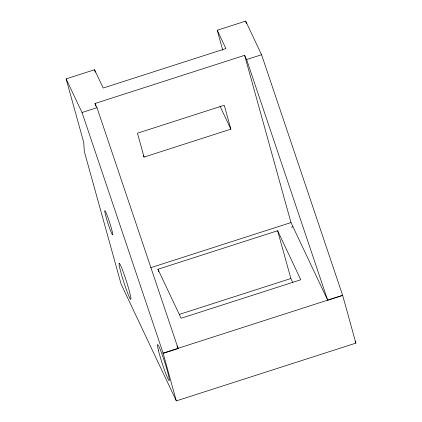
<?xml version="1.0" encoding="UTF-8"?>
<svg xmlns="http://www.w3.org/2000/svg" width="422" height="422" viewBox="0 0 422 422"><rect width="100%" height="100%" fill="white"/><g stroke="black" fill="none" stroke-linecap="round" stroke-linejoin="round"><path stroke-width="0.63" d="M176.327 400.9L163.082 353.13L342.643 295.347L355.883 343.123L176.327 400.9L121.088 284.059L84.289 151.35L83.772 142.583L66.117 78.882L94.554 69.73L103.205 88.029L225.897 48.551L217.246 30.247L245.667 21.1L261.571 54.728L342.659 295.395L327.694 300.211L290.985 222.558L244.623 55.34L95.008 103.49L95.71 106.027M66.117 78.882L82.032 112.51L96.991 107.694L178.19 348.572L163.203 353.393L163.082 353.13M244.623 55.34L246.606 59.544L261.571 54.728M144.081 157.084L230.871 129.158L224.246 105.273L137.461 133.199L144.081 157.084L143.243 155.312M150.775 267.685L290.985 222.558M157.939 269.257L277.629 230.739L300.791 279.749L181.101 318.267L157.939 269.257L158.635 271.773M291.475 227.247L292.973 226.767M179.334 314.411L290.879 278.515L292.831 282.65M178.19 348.572L176.939 345.924M355.044 341.34L355.883 343.123M219.957 106.08L230.871 129.158M95.008 103.49L96.991 107.694M246.606 59.544L327.694 300.211M82.032 112.51L163.203 353.393M245.667 21.1L246.369 23.621M277.629 230.739L290.879 278.515M217.246 30.247L222.784 50.234M94.554 69.73L95.251 72.231M104.893 210.836L104.814 211.359A12.607 0.923 72.2 0 0 108.459 224.847A12.607 0.923 72.2 0 0 112.642 234.827L112.727 234.305A12.607 0.923 72.2 0 0 109.082 220.817A12.607 0.923 72.2 0 0 104.893 210.836M119.183 263.349L119.062 264.14A18.911 1.382 72.2 0 0 124.527 284.37A18.911 1.382 72.2 0 0 130.804 299.34L130.925 298.554A18.911 1.382 72.2 0 0 125.461 278.325A18.911 1.382 72.2 0 0 119.183 263.349M158.44 350.387A18.911 1.382 72.2 0 0 168.716 380.19A18.911 1.382 72.2 0 0 163.108 357.318A18.911 1.382 72.2 0 0 158.44 350.387"/></g></svg>
